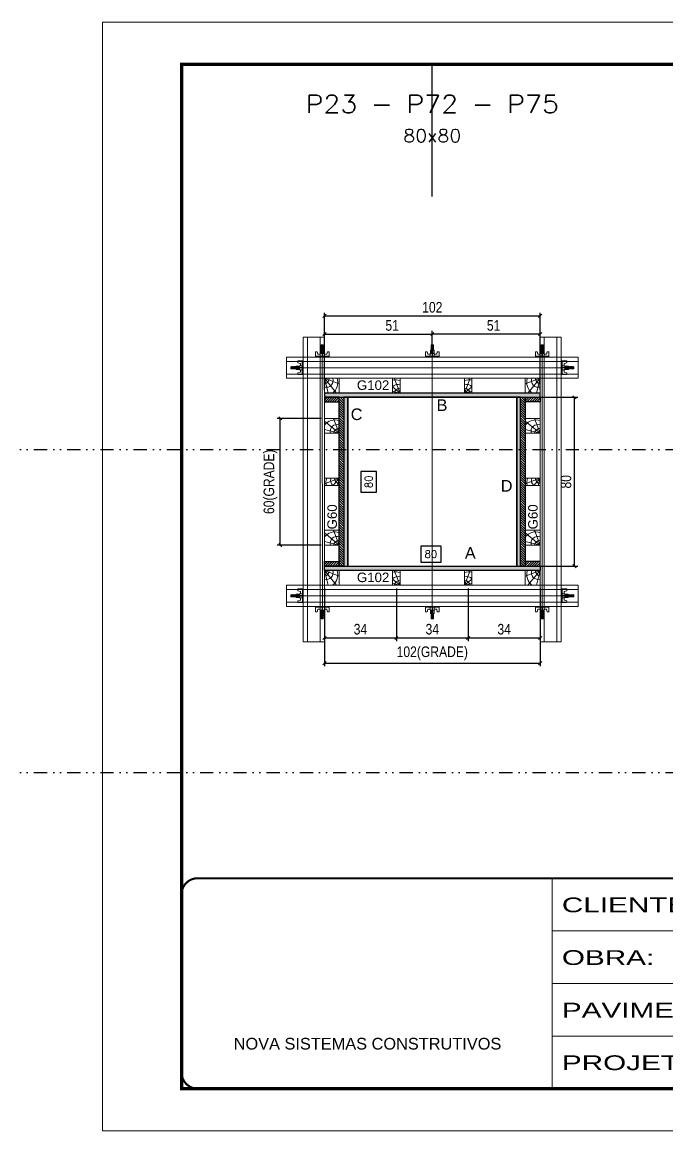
# Model space of a CAD drawing. Header units: millimetres. Extents: x 13777 to 27878, y -21631 to 6985.
# Drawn here: x 15936 to 16546, y -957 to 93 of the extents above; entities that cross this region are included whole.
import ezdxf
from ezdxf.enums import TextEntityAlignment as Align

# ---------------------------------------------------------------- set-up
doc = ezdxf.new("R2010")
doc.units = ezdxf.units.MM
for name, pattern in [('CONTINUO', [0]), ('DASHED', [0.75, 0.5, -0.25]), ('DIVIDE2', [0.625, 0.25, -0.125, 0, -0.125, 0, -0.125]), ('HIDDEN', [0.375, 0.25, -0.125])]:
    doc.linetypes.add(name, pattern=pattern)
for name, color, linetype in [('CHAPA', 1, 'Continuous'), ('COTA', 241, 'Continuous'), ('MEIO_PONT', 93, 'Continuous'), ('Nível', 160, 'Continuous'), ('Painéis', 200, 'Continuous'), ('SARRAFO', 251, 'Continuous'), ('Texto de Titulo', 7, 'Continuous'), ('Texto Qtd Sarr', 242, 'Continuous'), ('TEXTO_GERAL', 7, 'Continuous')]:
    doc.layers.add(name, color=color, linetype=linetype)
for name, color, linetype, lineweight in [('Folhas', 255, 'Continuous', 9), ('Hachura', 251, 'Continuous', 9), ('Madeira', 126, 'Continuous', 18), ('Perfil Metálico', 224, 'Continuous', 18), ('SARRAFO DE PRESSAO', 251, 'DASHED', 9), ('Texto Seção', 7, 'Continuous', 15)]:
    doc.layers.add(name, color=color, linetype=linetype, lineweight=lineweight)
doc.styles.add('ARIAL', font='arial.ttf')
doc.styles.add('COTA TECNICA 2X', font='techl___.ttf', dxfattribs={"height": 10})
doc.styles.add('ROMANS', font='romans.shx')
doc.styles.add('SANSSERIF', font='sas_____.pfb')
doc.styles.add('Tecnologia', font='')
doc.styles.get('Tecnologia').set_extended_font_data('Forgotten Futurist')
doc.dimstyles.new('SECAO PILAR', dxfattribs={"dimtxt": 10, "dimasz": 3, "dimexe": 3, "dimexo": 3, "dimgap": 3, "dimtad": 1, "dimdec": 1, "dimlfac": 0.5, "dimzin": 12, "dimdsep": 46, "dimtxsty": 'COTA TECNICA 2X', "dimblk1": 'OBLIQUE', "dimblk2": 'OBLIQUE', "dimsah": 1, "dimcen": 0.9, "dimclrd": 256, "dimclre": 256, "dimclrt": 256, "dimadec": 1, "dimazin": 3, "dimtfac": 1, "dimtdec": 1, "dimtmove": 0, "dimatfit": 3, "dimfxl": 1, "dimtolj": 1, "dimtzin": 12, "dimarcsym": 0})
doc.dimstyles.new('SECÇÃO 2', dxfattribs={"dimtxt": 7, "dimasz": 6, "dimexe": 0.18, "dimexo": 2, "dimgap": -4, "dimtad": 3, "dimdec": 1, "dimlfac": 0.5, "dimzin": 12, "dimdsep": 46, "dimtxsty": 'ROMANS', "dimblk": 'ARCHTICK', "dimcen": 0.09, "dimse1": 1, "dimse2": 1, "dimsd1": 1, "dimsd2": 1, "dimclrd": 180, "dimclre": 5, "dimclrt": 1, "dimadec": 0, "dimazin": 3, "dimtfac": 1, "dimtdec": 1, "dimtofl": 0, "dimtmove": 0, "dimatfit": 3, "dimldrblk": 'ARCHTICK', "dimfxl": 1, "dimtolj": 1, "dimtzin": 0, "dimarcsym": 0})

# ---------------------------------------------------------------- blocks, each defined once
blk = doc.blocks.new('9999999999')
at = {"color": 30, "linetype": 'CONTINUO'}
for p, q in [((98564.6, 34230.2), (98564.6, 34429.4)), ((98564.6, 34379.6), (99584, 34379.6)), ((98564.6, 34329.8), (99488, 34329.8)), ((99584, 34329.8), (99488, 34329.8)), ((99488, 34329.8), (99488, 34230.2)), ((98564.6, 34280), (99488, 34280))]:
    blk.add_line(p, q, dxfattribs=at)
at = {"color": 30, "linetype": 'CONTINUO', "const_width": 2}
blk.add_lwpolyline([(99584, 34230.2), (99584, 34414.4, 0.414214), (99569, 34429.4), (98229, 34429.4, 0.414214), (98214, 34414.4), (98214, 34245.2, 0.414214), (98229, 34230.2), (99584, 34230.2)], format="xyb", dxfattribs=at)
at = {"layer": 'Folhas'}
blk.add_lwpolyline([(98139, 34190.2), (99624, 34190.2), (99624, 35240.2), (98139, 35240.2)], close=True, dxfattribs=at)
at = {"layer": 'Folhas', "color": 30, "const_width": 3}
blk.add_lwpolyline([(98214, 34230.2), (99584, 34230.2), (99584, 35200.2), (98214, 35200.2)], close=True, dxfattribs=at)
at = {"color": 7, "linetype": 'Continuous', "ltscale": 5, "style": 'ARIAL'}
for s, height, p in [('SKR', 15.48, (98837.7, 34393.1)), ('LEAF LOEFGREN', 15.483, (98837.7, 34343.3)), ('3° SUBSOLO', 15.48, (98837.7, 34293.5)), ('NOVA SISTEMAS CONSTRUTIVOS', 11.059, (98263.2, 34267.2)), ('PILARES', 15.48, (98837.7, 34243.7))]:
    blk.add_text(s, height=height, dxfattribs=at).set_placement(p)
at = {"layer": 'Folhas', "color": 7, "style": 'Tecnologia', "width": 1.5}
for s, p in [('CLIENTE:', (98573.7, 34397.2)), ('OBRA:', (98573.7, 34347.3)), ('PAVIMENTO:', (98573.7, 34297.5)), ('PROJETO:', (98573.7, 34247.7))]:
    blk.add_text(s, height=14, dxfattribs=at).set_placement(p)
blk = doc.blocks.new('titulo1')
at = {"layer": 'Defpoints', "color": 252, "linetype": 'HIDDEN', "ltscale": 2}
blk.add_line((0, 0), (0, 125), dxfattribs=at)
at = {"layer": 'Defpoints', "style": 'ROMANS', "oblique": 15}
blk.add_attdef('FOLHA', text='', height=10, dxfattribs=at).set_placement((0, 15.6), align=Align.MIDDLE_CENTER)
at = {"layer": 'Texto Qtd Sarr', "color": 3, "style": 'ROMANS', "oblique": 15}
for tag, height, p in [('TITULO', 17, (0, 71.4)), ('SEÇÃO', 12, (0, 41.5))]:
    blk.add_attdef(tag, text='', height=height, dxfattribs=at).set_placement(p, align=Align.MIDDLE_CENTER)
blk = doc.blocks.new('*D1613')
at = {"layer": 'COTA', "color": 180, "lineweight": -2, "transparency": 16777216}
for p, q in [((16332.5, -403), (16313.2, -403)), ((16313.2, -403), (16313.2, -418)), ((16332.5, -418), (16332.5, -403)), ((16313.2, -418), (16332.5, -418))]:
    blk.add_line(p, q, dxfattribs=at)
at = {"layer": 'Defpoints', "color": 0, "transparency": 16777216}
for p in [(16244.1, -422), (16404.1, -422), (16404.1, -422)]:
    blk.add_point(p, dxfattribs=at)
at = {"layer": 'COTA', "color": 1, "transparency": 16777216, "insert": (16322.8, -410.5), "char_height": 7, "attachment_point": 5, "style": 'ROMANS'}
blk.add_mtext('\\A1;80', dxfattribs=at)
blk = doc.blocks.new('_ArchTick')
at = {"color": 0, "linetype": 'ByBlock', "const_width": 0.15}
blk.add_lwpolyline([(-0.5, -0.5), (0.5, 0.5)], dxfattribs=at)
blk = doc.blocks.new('*D1614')
at = {"layer": 'COTA', "color": 180, "lineweight": -2, "transparency": 16777216}
for p, q in [((16271.4, -332.3), (16256.4, -332.3)), ((16256.4, -332.3), (16256.4, -351.7)), ((16271.4, -351.7), (16271.4, -332.3)), ((16256.4, -351.7), (16271.4, -351.7))]:
    blk.add_line(p, q, dxfattribs=at)
at = {"layer": 'Defpoints', "color": 0, "transparency": 16777216}
for p in [(16244.1, -262), (16275.4, -262), (16244.1, -422)]:
    blk.add_point(p, dxfattribs=at)
at = {"layer": 'COTA', "color": 1, "transparency": 16777216, "insert": (16263.9, -342), "char_height": 7, "attachment_point": 5, "rotation": 90, "style": 'ROMANS'}
blk.add_mtext('\\A1;80', dxfattribs=at)
blk = doc.blocks.new('_Oblique')
at = {"color": 0, "linetype": 'ByBlock', "lineweight": -2}
blk.add_line((-0.5, -0.5), (0.5, 0.5), dxfattribs=at)
blk = doc.blocks.new('*D1641')
at = {"layer": 'COTA', "lineweight": -2, "transparency": 16777216}
for p, q in [((16410.7, -262), (16461.7, -262)), ((16458.7, -422), (16458.7, -262)), ((16410.7, -422), (16461.7, -422))]:
    blk.add_line(p, q, dxfattribs=at)
at = {"layer": 'Defpoints', "color": 0, "transparency": 16777216}
for p in [(16407.7, -262), (16458.7, -262), (16407.7, -422)]:
    blk.add_point(p, dxfattribs=at)
at = {"layer": 'COTA', "lineweight": -2, "transparency": 16777216, "xscale": 3, "yscale": 3, "zscale": 3}
for p, rotation in [((16458.7, -262), 90), ((16458.7, -422), 270)]:
    blk.add_blockref('_Oblique', p, dxfattribs=dict(at, rotation=rotation))
at = {"layer": 'COTA', "transparency": 16777216, "insert": (16450.6, -342), "char_height": 10, "attachment_point": 5, "rotation": 90, "style": 'COTA TECNICA 2X'}
blk.add_mtext('\\A1;80', dxfattribs=at)
blk = doc.blocks.new('*D1615')
at = {"layer": 'COTA', "lineweight": -2, "transparency": 16777216}
for p, q in [((16222.1, -443), (16222.1, -516.8)), ((16426.1, -443), (16426.1, -516.8)), ((16222.1, -513.8), (16426.1, -513.8))]:
    blk.add_line(p, q, dxfattribs=at)
at = {"layer": 'Defpoints', "color": 0, "transparency": 16777216}
for p in [(16222.1, -440), (16426.1, -440), (16426.1, -513.8)]:
    blk.add_point(p, dxfattribs=at)
at = {"layer": 'COTA', "lineweight": -2, "transparency": 16777216, "xscale": 3, "yscale": 3, "zscale": 3, "rotation": 180}
blk.add_blockref('_Oblique', (16222.1, -513.8), dxfattribs=at)
at = {"layer": 'COTA', "lineweight": -2, "transparency": 16777216, "xscale": 3, "yscale": 3, "zscale": 3}
blk.add_blockref('_Oblique', (16426.1, -513.8), dxfattribs=at)
at = {"layer": 'COTA', "transparency": 16777216, "insert": (16324.1, -504.5), "char_height": 10, "attachment_point": 5, "style": 'COTA TECNICA 2X'}
blk.add_mtext('\\A1;102(GRADE)', dxfattribs=at)
blk = doc.blocks.new('*D1616')
at = {"layer": 'COTA', "lineweight": -2, "transparency": 16777216}
for p, q in [((16358.1, -443), (16358.1, -492.9)), ((16426.1, -443), (16426.1, -492.9)), ((16358.1, -489.9), (16426.1, -489.9))]:
    blk.add_line(p, q, dxfattribs=at)
at = {"layer": 'Defpoints', "color": 0, "transparency": 16777216}
for p in [(16358.1, -440), (16426.1, -440), (16426.1, -489.9)]:
    blk.add_point(p, dxfattribs=at)
at = {"layer": 'COTA', "lineweight": -2, "transparency": 16777216, "xscale": 3, "yscale": 3, "zscale": 3, "rotation": 180}
blk.add_blockref('_Oblique', (16358.1, -489.9), dxfattribs=at)
at = {"layer": 'COTA', "lineweight": -2, "transparency": 16777216, "xscale": 3, "yscale": 3, "zscale": 3}
blk.add_blockref('_Oblique', (16426.1, -489.9), dxfattribs=at)
at = {"layer": 'COTA', "transparency": 16777216, "insert": (16392.1, -481.7), "char_height": 10, "attachment_point": 5, "style": 'COTA TECNICA 2X'}
blk.add_mtext('\\A1;34', dxfattribs=at)
blk = doc.blocks.new('*D1617')
at = {"layer": 'COTA', "lineweight": -2, "transparency": 16777216}
for p, q in [((16222.1, -443), (16222.1, -492.9)), ((16290.1, -443), (16290.1, -492.9)), ((16222.1, -489.9), (16290.1, -489.9))]:
    blk.add_line(p, q, dxfattribs=at)
at = {"layer": 'Defpoints', "color": 0, "transparency": 16777216}
for p in [(16222.1, -440), (16290.1, -440), (16290.1, -489.9)]:
    blk.add_point(p, dxfattribs=at)
at = {"layer": 'COTA', "lineweight": -2, "transparency": 16777216, "xscale": 3, "yscale": 3, "zscale": 3, "rotation": 180}
blk.add_blockref('_Oblique', (16222.1, -489.9), dxfattribs=at)
at = {"layer": 'COTA', "lineweight": -2, "transparency": 16777216, "xscale": 3, "yscale": 3, "zscale": 3}
blk.add_blockref('_Oblique', (16290.1, -489.9), dxfattribs=at)
at = {"layer": 'COTA', "transparency": 16777216, "insert": (16256.1, -481.7), "char_height": 10, "attachment_point": 5, "style": 'COTA TECNICA 2X'}
blk.add_mtext('\\A1;34', dxfattribs=at)
blk = doc.blocks.new('*D1618')
at = {"layer": 'COTA', "lineweight": -2, "transparency": 16777216}
for p, q in [((16290.1, -443), (16290.1, -492.9)), ((16358.1, -443), (16358.1, -492.9)), ((16290.1, -489.9), (16358.1, -489.9))]:
    blk.add_line(p, q, dxfattribs=at)
at = {"layer": 'Defpoints', "color": 0, "transparency": 16777216}
for p in [(16290.1, -440), (16358.1, -440), (16358.1, -489.9)]:
    blk.add_point(p, dxfattribs=at)
at = {"layer": 'COTA', "lineweight": -2, "transparency": 16777216, "xscale": 3, "yscale": 3, "zscale": 3, "rotation": 180}
blk.add_blockref('_Oblique', (16290.1, -489.9), dxfattribs=at)
at = {"layer": 'COTA', "lineweight": -2, "transparency": 16777216, "xscale": 3, "yscale": 3, "zscale": 3}
blk.add_blockref('_Oblique', (16358.1, -489.9), dxfattribs=at)
at = {"layer": 'COTA', "transparency": 16777216, "insert": (16324.1, -481.7), "char_height": 10, "attachment_point": 5, "style": 'COTA TECNICA 2X'}
blk.add_mtext('\\A1;34', dxfattribs=at)
blk = doc.blocks.new('*D1619')
at = {"layer": 'COTA', "lineweight": -2, "transparency": 16777216}
for p, q in [((16222.1, -255), (16222.1, -181.9)), ((16222.1, -184.9), (16426.1, -184.9)), ((16426.1, -255), (16426.1, -181.9))]:
    blk.add_line(p, q, dxfattribs=at)
at = {"layer": 'Defpoints', "color": 0, "transparency": 16777216}
for p in [(16426.1, -184.9), (16222.1, -258), (16426.1, -258)]:
    blk.add_point(p, dxfattribs=at)
at = {"layer": 'COTA', "lineweight": -2, "transparency": 16777216, "xscale": 3, "yscale": 3, "zscale": 3, "rotation": 180}
blk.add_blockref('_Oblique', (16222.1, -184.9), dxfattribs=at)
at = {"layer": 'COTA', "lineweight": -2, "transparency": 16777216, "xscale": 3, "yscale": 3, "zscale": 3}
blk.add_blockref('_Oblique', (16426.1, -184.9), dxfattribs=at)
at = {"layer": 'COTA', "transparency": 16777216, "insert": (16324.1, -176.8), "char_height": 10, "attachment_point": 5, "style": 'COTA TECNICA 2X'}
blk.add_mtext('\\A1;102', dxfattribs=at)
blk = doc.blocks.new('*D1620')
at = {"layer": 'COTA', "lineweight": -2, "transparency": 16777216}
for p, q in [((16222.1, -221), (16222.1, -199.1)), ((16324.1, -221), (16324.1, -199.1)), ((16222.1, -202.1), (16324.1, -202.1))]:
    blk.add_line(p, q, dxfattribs=at)
at = {"layer": 'Defpoints', "color": 0, "transparency": 16777216}
for p in [(16324.1, -202.1), (16222.1, -224), (16324.1, -224)]:
    blk.add_point(p, dxfattribs=at)
at = {"layer": 'COTA', "lineweight": -2, "transparency": 16777216, "xscale": 3, "yscale": 3, "zscale": 3, "rotation": 180}
blk.add_blockref('_Oblique', (16222.1, -202.1), dxfattribs=at)
at = {"layer": 'COTA', "lineweight": -2, "transparency": 16777216, "xscale": 3, "yscale": 3, "zscale": 3}
blk.add_blockref('_Oblique', (16324.1, -202.1), dxfattribs=at)
at = {"layer": 'COTA', "transparency": 16777216, "insert": (16286.1, -194), "char_height": 10, "attachment_point": 5, "style": 'COTA TECNICA 2X'}
blk.add_mtext('\\A1;51', dxfattribs=at)
blk = doc.blocks.new('*D1621')
at = {"layer": 'COTA', "lineweight": -2, "transparency": 16777216}
for p, q in [((16324.1, -221), (16324.1, -199.1)), ((16426.1, -221), (16426.1, -199.1)), ((16426.1, -202.1), (16324.1, -202.1))]:
    blk.add_line(p, q, dxfattribs=at)
at = {"layer": 'Defpoints', "color": 0, "transparency": 16777216}
for p in [(16324.1, -202.1), (16324.1, -224), (16426.1, -224)]:
    blk.add_point(p, dxfattribs=at)
at = {"layer": 'COTA', "lineweight": -2, "transparency": 16777216, "xscale": 3, "yscale": 3, "zscale": 3, "rotation": 180}
blk.add_blockref('_Oblique', (16324.1, -202.1), dxfattribs=at)
at = {"layer": 'COTA', "lineweight": -2, "transparency": 16777216, "xscale": 3, "yscale": 3, "zscale": 3}
blk.add_blockref('_Oblique', (16426.1, -202.1), dxfattribs=at)
at = {"layer": 'COTA', "transparency": 16777216, "insert": (16382.1, -194), "char_height": 10, "attachment_point": 5, "style": 'COTA TECNICA 2X'}
blk.add_mtext('\\A1;51', dxfattribs=at)
blk = doc.blocks.new('C')
at = {"layer": 'Hachura', "color": 0}
for p, q in [((0, 3.22), (0, -3.22)), ((0.45, 3.22), (0, 3.22)), ((0.46, 3.16), (0, 3.16)), ((0.46, 3.05), (0, 3.05)), ((0.46, 2.88), (0, 2.88)), ((0, 2.75), (0, -1.16)), ((0.46, 2.65), (0, 2.65)), ((0.46, 2.23), (0, 2.23)), ((0.46, 1.51), (0, 1.51)), ((0.39, 0.49), (0.17, 0.49)), ((0.45, -3.23), (0.45, 3.22)), ((0.45, 3.22), (2.58, 3.22)), ((1.74, 0.97), (0.45, 0.97)), ((1.45, 0.1), (0.45, 0.1)), ((1.35, 1.94), (1.35, 0.96)), ((2.58, 2.39), (1.47, 2.09)), ((1.74, -0.97), (1.74, 0.97)), ((1.74, 0.97), (1.74, 0.84)), ((1.74, 0.97), (1.74, 0.84)), ((1.74, 0.84), (3.35, 0.84)), ((3.35, 0.45), (1.74, 0.45)), ((2.58, 3.22), (2.58, 2.39)), ((3.32, 0.84), (3.32, -0.84)), ((3.35, 0.84), (3.35, -0.84)), ((3.68, 0.45), (3.35, 0.45)), ((3.84, -0.52), (3.35, 0.45)), ((3.35, 0.06), (3.67, -0.57)), ((3.68, 0.45), (4.16, -0.52)), ((3.72, 0.5), (4.25, -0.57)), ((4.37, -0.55), (3.83, 0.53)), ((4.15, 0.45), (3.93, 0.45)), ((4.42, -0.52), (3.93, 0.45)), ((4.15, 0.45), (4.26, 0.45)), ((4.26, 0.45), (4.74, -0.52)), ((4.3, 0.5), (4.83, -0.57)), ((4.95, -0.55), (4.41, 0.53)), ((4.51, 0.45), (4.84, 0.45)), ((5, -0.52), (4.51, 0.45)), ((4.84, 0.45), (5.32, -0.52)), ((4.88, 0.5), (5.41, -0.57)), ((5.53, -0.55), (4.99, 0.53)), ((5.58, -0.52), (5.09, 0.45)), ((5.42, 0.45), (5.09, 0.45)), ((5.58, -0.52), (5.09, 0.45)), ((5.42, 0.45), (5.74, -0.19)), ((5.46, 0.5), (5.74, -0.07)), ((5.74, 0.19), (5.57, 0.53)), ((5.74, 0.32), (5.68, 0.45)), ((5.68, 0.45), (5.74, 0.45)), ((5.74, 0.45), (5.9, 0.29)), ((5.74, 0.45), (5.74, -0.52)), ((5.9, -0.36), (5.9, 0.29)), ((0.45, 0), (0, 0)), ((0.46, -1.52), (0, -1.52)), ((0.46, -2.23), (0, -2.23)), ((0.46, -2.65), (0, -2.65)), ((0.46, -2.88), (0, -2.88)), ((0.46, -3.05), (0, -3.05)), ((0.46, -3.16), (0, -3.16)), ((0, -3.22), (2.57, -3.22)), ((0.08, -0.48), (0.29, -0.48)), ((0.29, -0.48), (0.4, -0.48)), ((0.45, 0), (0.45, -0.97)), ((0.45, -0.16), (1.45, -0.16)), ((0.45, -0.65), (0.45, -0.32)), ((0.45, -3.23), (0.45, -0.65)), ((0.45, -0.97), (1.74, -0.97)), ((1.35, -1.94), (1.35, -0.97)), ((2.58, -2.39), (1.47, -2.1)), ((3.35, -0.32), (1.74, -0.32)), ((3.35, -0.84), (1.74, -0.84)), ((2.58, -3.23), (2.58, -2.39)), ((3.35, -0.07), (3.58, -0.52)), ((3.35, -0.52), (3.58, -0.52)), ((3.84, -0.52), (4.16, -0.52)), ((4.42, -0.52), (4.74, -0.52)), ((4.63, -0.52), (4.74, -0.52)), ((5, -0.52), (5.32, -0.52)), ((5.58, -0.52), (5.74, -0.52)), ((5.74, -0.52), (5.9, -0.36)), ((5.74, -0.52), (5.74, -0.52))]:
    blk.add_line(p, q, dxfattribs=at)
for centre, radius, start, end in [((1.52, 1.94), 0.161, 104.7436, 180), ((1.44, -0.03), 0.129, 272.695, 87.305), ((3.81, 0.39), 0.143, 25.5688, 154.4312), ((4.39, 0.39), 0.143, 25.5688, 154.4312), ((4.97, 0.39), 0.143, 25.5688, 154.4312), ((5.55, 0.39), 0.143, 25.5688, 154.4312), ((0.17, -0.37), 0.174, 221.744, 317.8592), ((1.52, -1.94), 0.161, 180, 255.2564), ((3.71, -0.4), 0.174, 222.1408, 318.256), ((4.29, -0.4), 0.174, 222.1408, 318.256), ((4.87, -0.4), 0.174, 222.1408, 318.256), ((5.45, -0.4), 0.174, 222.1408, 318.256), ((5.61, -0.4), 0.174, 317.8592, 318.256)]:
    blk.add_arc(centre, radius, start, end, dxfattribs=at)
blk = doc.blocks.new('PONTALETE')
at = {"layer": 'Madeira'}
for q in [(2.71, 7), (7, 5.76), (7, 1.74)]:
    blk.add_line((0, 0), q, dxfattribs=at)
blk.add_lwpolyline([(0, 0), (7, 0), (7, 7), (0, 7)], close=True, dxfattribs=at)
for centre, radius, start, end in [((2.04, 0.06), 6.23, 37.2818, 109.0913), ((1.09, 0.9), 3.19, 343.603, 109.9847), ((-0.21, -0.78), 3.09, 14.6322, 86.0383)]:
    blk.add_arc(centre, radius, start, end, dxfattribs=at)
blk = doc.blocks.new('MEIO PONTALETE')
at = {"layer": 'Madeira'}
for q in [(2.71, 7), (3.5, 2.88), (3.5, 0.87)]:
    blk.add_line((0, 0), q, dxfattribs=at)
blk.add_lwpolyline([(0, 0), (3.5, 0), (3.5, 7), (0, 7)], close=True, dxfattribs=at)
for centre, radius, start, end in [((2.04, 0.06), 6.23, 76.4499, 109.0913), ((1.09, 0.9), 3.19, 40.9063, 109.9847), ((-0.21, -0.78), 3.09, 14.6322, 86.0383)]:
    blk.add_arc(centre, radius, start, end, dxfattribs=at)
blk = doc.blocks.new('*D1622')
at = {"layer": 'COTA', "lineweight": -2, "transparency": 16777216}
for p, q in [((16219.1, -282), (16177.3, -282)), ((16180.3, -402), (16180.3, -282)), ((16219.1, -402), (16177.3, -402))]:
    blk.add_line(p, q, dxfattribs=at)
at = {"layer": 'Defpoints', "color": 0, "transparency": 16777216}
for p in [(16180.3, -282), (16222.1, -282), (16222.1, -402)]:
    blk.add_point(p, dxfattribs=at)
at = {"layer": 'COTA', "lineweight": -2, "transparency": 16777216, "xscale": 3, "yscale": 3, "zscale": 3}
for p, rotation in [((16180.3, -282), 90), ((16180.3, -402), 270)]:
    blk.add_blockref('_Oblique', p, dxfattribs=dict(at, rotation=rotation))
at = {"layer": 'COTA', "transparency": 16777216, "insert": (16171, -342), "char_height": 10, "attachment_point": 5, "rotation": 90, "style": 'COTA TECNICA 2X'}
blk.add_mtext('\\A1;60(GRADE)', dxfattribs=at)

msp = doc.modelspace()

# ---------------------------------------------------------------- hatches: boundary and pattern name
at = {"layer": 'Hachura'}
h = msp.add_hatch(color=256, dxfattribs=at)
h.dxf.hatch_style = 1
h.paths.add_polyline_path([(16426.07, -261.98), (16426.07, -257.98), (16222.07, -257.98), (16222.07, -261.98)])
h = msp.add_hatch(color=256, dxfattribs=at)
h.dxf.hatch_style = 1
h.paths.add_polyline_path([(16426.07, -261.98), (16426.07, -257.98), (16222.07, -257.98), (16222.07, -261.98)])
h = msp.add_hatch(dxfattribs=at)
h.set_pattern_fill('ANSI31', color=256, scale=0.5, angle=180, style=0)
h.set_pattern_definition([(225, (7098.1182, -23191.3918), (1.12253202, -1.12253202), [])])
h.paths.add_polyline_path([(16236.07, -261.98), (16236.07, -266.38), (16222.07, -266.38), (16222.07, -261.98)])
h = msp.add_hatch(dxfattribs=at)
h.set_pattern_fill('ANSI31', color=256, scale=0.5, angle=90, style=0)
h.set_pattern_definition([(135, (-6543.738, 9090.9682), (-1.12253202, -1.12253202), [])])
h.paths.add_polyline_path([(16240.47, -261.98), (16236.07, -261.98), (16236.07, -421.98), (16240.47, -421.98)])
h = msp.add_hatch(color=256, dxfattribs=at)
h.dxf.hatch_style = 1
h.paths.add_polyline_path([(16240.47, -421.98), (16244.07, -421.98), (16244.07, -261.98), (16240.47, -261.98)])
h = msp.add_hatch(color=256, dxfattribs=at)
h.dxf.hatch_style = 1
h.paths.add_polyline_path([(16240.47, -421.98), (16244.07, -421.98), (16244.07, -261.98), (16240.47, -261.98)])
h = msp.add_hatch(color=256, dxfattribs=at)
h.dxf.hatch_style = 1
h.paths.add_polyline_path([(16404.07, -421.98), (16407.67, -421.98), (16407.67, -261.98), (16404.07, -261.98)])
h = msp.add_hatch(color=256, dxfattribs=at)
h.dxf.hatch_style = 1
h.paths.add_polyline_path([(16404.07, -421.98), (16407.67, -421.98), (16407.67, -261.98), (16404.07, -261.98)])
h = msp.add_hatch(dxfattribs=at)
h.set_pattern_fill('ANSI31', color=256, scale=0.5, angle=90, style=0)
h.set_pattern_definition([(135, (-6372.138, 9090.9682), (-1.12253202, -1.12253202), [])])
h.paths.add_polyline_path([(16412.07, -261.98), (16407.67, -261.98), (16407.67, -421.98), (16412.07, -421.98)])
h = msp.add_hatch(dxfattribs=at)
h.set_pattern_fill('ANSI31', color=256, scale=0.5, angle=180, style=0)
h.set_pattern_definition([(225, (6923.1182, -23191.3918), (1.12253202, -1.12253202), [])])
h.paths.add_polyline_path([(16412.07, -261.98), (16412.07, -266.38), (16426.07, -266.38), (16426.07, -261.98)])
h = msp.add_hatch(dxfattribs=at)
h.set_pattern_fill('ANSI31', color=256, scale=0.5, angle=180, style=0)
h.set_pattern_definition([(225, (7098.1182, -23313.3918), (1.12253202, -1.12253202), [])])
h.paths.add_polyline_path([(16236.07, -421.98), (16236.07, -417.58), (16222.07, -417.58), (16222.07, -421.98)])
h = msp.add_hatch(dxfattribs=at)
h.set_pattern_fill('ANSI31', color=256, scale=0.5, angle=180, style=0)
h.set_pattern_definition([(225, (6923.1182, -23313.3918), (1.12253202, -1.12253202), [])])
h.paths.add_polyline_path([(16412.07, -421.98), (16412.07, -417.58), (16426.07, -417.58), (16426.07, -421.98)])
h = msp.add_hatch(color=256, dxfattribs=at)
h.dxf.hatch_style = 1
h.paths.add_polyline_path([(16426.07, -421.98), (16426.07, -425.98), (16222.07, -425.98), (16222.07, -421.98)])
h = msp.add_hatch(color=256, dxfattribs=at)
h.dxf.hatch_style = 1
h.paths.add_polyline_path([(16426.07, -421.98), (16426.07, -425.98), (16222.07, -425.98), (16222.07, -421.98)])

# ---------------------------------------------------------------- linework, layer by layer
at = {"layer": 'CHAPA'}
for points in [[(16426.07, -261.98), (16426.07, -257.98), (16222.07, -257.98), (16222.07, -261.98)], [(16426.07, -261.98), (16426.07, -257.98), (16222.07, -257.98), (16222.07, -261.98)], [(16240.47, -421.98), (16244.07, -421.98), (16244.07, -261.98), (16240.47, -261.98)], [(16240.47, -421.98), (16244.07, -421.98), (16244.07, -261.98), (16240.47, -261.98)], [(16404.07, -421.98), (16407.67, -421.98), (16407.67, -261.98), (16404.07, -261.98)], [(16404.07, -421.98), (16407.67, -421.98), (16407.67, -261.98), (16404.07, -261.98)], [(16426.07, -421.98), (16426.07, -425.98), (16222.07, -425.98), (16222.07, -421.98)], [(16426.07, -421.98), (16426.07, -425.98), (16222.07, -425.98), (16222.07, -421.98)]]:
    msp.add_lwpolyline(points, close=True, dxfattribs=at)
at = {"layer": 'Hachura'}
for p, q in [((16220.07, -470.78), (16220.06, -216.98)), ((16324.07, -470.78), (16324.08, -216.98)), ((16428.07, -470.78), (16428.08, -216.98)), ((16191.23, -234.05), (16457.91, -234.04)), ((16191.27, -449.98), (16457.87, -449.96))]:
    msp.add_line(p, q, dxfattribs=at)
at = {"layer": 'Madeira'}
for points in [[(16426.07, -257.98), (16426.07, -243.98), (16222.07, -243.98), (16222.07, -257.98)], [(16236.07, -401.98), (16222.07, -401.98), (16222.07, -281.99), (16236.07, -281.99)], [(16426.07, -401.98), (16412.07, -401.98), (16412.07, -281.99), (16426.07, -281.99)], [(16426.07, -425.98), (16426.07, -439.98), (16222.07, -439.98), (16222.07, -425.98)]]:
    msp.add_lwpolyline(points, close=True, dxfattribs=at)
at = {"layer": 'Nível', "color": 4, "linetype": 'DIVIDE2', "ltscale": 50}
for p, q in [((13777.11, -311.44), (21531.15, -311.44)), ((13777.11, -617.44), (21531.15, -617.44))]:
    msp.add_line(p, q, dxfattribs=at)
at = {"layer": 'Painéis'}
msp.add_lwpolyline([(16244.07, -261.98), (16244.07, -421.98), (16404.07, -421.98), (16404.07, -261.98)], close=True, dxfattribs=at)
at = {"layer": 'Perfil Metálico'}
for p, q in [((16206.08, -204.96), (16206.08, -493.47)), ((16218.08, -204.96), (16218.08, -493.47)), ((16430.06, -204.96), (16430.06, -493.47)), ((16442.06, -204.96), (16442.06, -493.47))]:
    msp.add_line(p, q, dxfattribs=at)
for points in [[(16222.02, -204.96), (16202.02, -204.96), (16202.08, -493.47), (16222.08, -493.47)], [(16426.12, -204.96), (16446.12, -204.96), (16446.06, -493.47), (16426.06, -493.47)], [(16462.07, -223.98), (16462.07, -243.98), (16186.07, -243.98), (16186.07, -223.98)], [(16186.07, -239.98), (16186.07, -227.98), (16462.07, -227.98), (16462.07, -239.98)], [(16462.07, -459.98), (16462.07, -439.98), (16186.07, -439.98), (16186.07, -459.98)], [(16186.07, -443.98), (16186.07, -455.98), (16462.07, -455.98), (16462.07, -443.98)]]:
    msp.add_lwpolyline(points, close=True, dxfattribs=at)
at = {"layer": 'SARRAFO'}
for points in [[(16222.07, -266.38), (16236.07, -266.38), (16236.07, -261.98), (16222.07, -261.98)], [(16236.07, -421.98), (16236.07, -261.98), (16240.47, -261.98), (16240.47, -421.98)], [(16407.67, -421.98), (16407.67, -261.98), (16412.07, -261.98), (16412.07, -421.98)], [(16426.07, -266.38), (16412.07, -266.38), (16412.07, -261.98), (16426.07, -261.98)], [(16222.07, -417.58), (16236.07, -417.58), (16236.07, -421.98), (16222.07, -421.98)], [(16426.07, -417.58), (16412.07, -417.58), (16412.07, -421.98), (16426.07, -421.98)]]:
    msp.add_lwpolyline(points, close=True, dxfattribs=at)

# ---------------------------------------------------------------- block references
at = {"layer": 'Hachura', "linetype": 'Continuous', "yscale": 2, "zscale": 2}
for p, xscale, rotation in [((16220.07, -223.98), -2, 270), ((16324.07, -223.98), 2, 90), ((16428.07, -223.98), 2, 90), ((16202.03, -234.05), 2, 180), ((16446.11, -234.05), -2, 180), ((16220.07, -459.98), 2, 269.9999999999999), ((16324.07, -459.98), -2, 90), ((16428.07, -459.98), -2, 90)]:
    msp.add_blockref('C', p, dxfattribs=dict(at, xscale=xscale, rotation=rotation))
for p, xscale in [((16202.07, -449.98), -2), ((16446.07, -449.98), 2)]:
    msp.add_blockref('C', p, dxfattribs=dict(at, xscale=xscale))
at = {"layer": 'MEIO_PONT'}
for name, p, xscale, yscale, zscale, rotation in [('PONTALETE', (16222.07, -243.98), 2, 2, 2, 269.9999999999999), ('PONTALETE', (16426.07, -243.98), -2, 2, 2, 90), ('MEIO PONTALETE', (16236.07, -338.48), -1.999999997962732, 1.999999997962732, 1.999999997962732, 90), ('MEIO PONTALETE', (16426.07, -338.48), -1.999999997962732, 1.999999997962732, 1.999999997962732, 90), ('PONTALETE', (16222.07, -425.98), 2, 2, 2, 269.9999999999999), ('PONTALETE', (16426.07, -425.98), -2, 2, 2, 90)]:
    msp.add_blockref(name, p, dxfattribs=dict(at, xscale=xscale, yscale=yscale, zscale=zscale, rotation=rotation))
for name, p, xscale, yscale, zscale in [('MEIO PONTALETE', (16293.57, -257.98), -1.999999997962732, 1.999999997962732, 1.999999997962732), ('MEIO PONTALETE', (16354.57, -257.98), 1.999999997962732, 1.999999997962732, 1.999999997962732), ('PONTALETE', (16236.07, -295.99), -2, 2, 2), ('PONTALETE', (16426.07, -295.99), -2, 2, 2), ('PONTALETE', (16236.07, -401.98), -2, 2, 2), ('PONTALETE', (16426.07, -401.98), -2, 2, 2), ('MEIO PONTALETE', (16293.57, -439.98), -1.999999997962732, 1.999999997962732, 1.999999997962732), ('MEIO PONTALETE', (16354.57, -439.98), 1.999999997962732, 1.999999997962732, 1.999999997962732)]:
    msp.add_blockref(name, p, dxfattribs=dict(at, xscale=xscale, yscale=yscale, zscale=zscale))
at = {"layer": 'SARRAFO DE PRESSAO', "color": 6, "linetype": 'ByBlock'}
msp.add_blockref('9999999999', (-82127.01, -35146.93), dxfattribs=at)
at = {"layer": 'Texto Seção'}
ref = msp.add_blockref('titulo1', (16324.07, -71.72), dxfattribs=at)
ref.add_attrib('TITULO', 'P23 - P72 - P75', dxfattribs={"layer": 'Texto de Titulo', "color": 7, "height": 17, "style": 'ROMANS', "width": 1.1}).set_placement((16324.07, 15.78), align=Align.MIDDLE_CENTER)
ref.add_attrib('SEÇÃO', '80x80', dxfattribs={"layer": 'Texto de Titulo', "color": 7, "height": 12, "style": 'ROMANS', "width": 1.1}).set_placement((16324.07, -14.22), align=Align.MIDDLE_CENTER)

# ---------------------------------------------------------------- texts
at = {"layer": 'TEXTO_GERAL', "color": 0, "linetype": 'Continuous', "style": 'SANSSERIF'}
for p in [(16252.72, -250.53), (16252.72, -432.53)]:
    msp.add_text('G102', height=9, dxfattribs=at).set_placement(p, align=Align.MIDDLE_LEFT)
at = {"layer": 'TEXTO_GERAL', "style": 'ARIAL'}
for s, p in [('C', (16252.46, -278.08)), ('B', (16333.33, -269.43)), ('D', (16394.41, -345.88)), ('A', (16360.04, -409.4))]:
    msp.add_text(s, height=11, dxfattribs=at).set_placement(p, align=Align.MIDDLE_CENTER)
at = {"layer": 'TEXTO_GERAL', "color": 0, "linetype": 'Continuous', "char_height": 9, "width": 285.3299, "attachment_point": 7, "rotation": 90, "style": 'SANSSERIF'}
for insert in [(16233.93, -387.13), (16423.93, -387.13)]:
    msp.add_mtext('G60', dxfattribs=dict(at, insert=insert))

# ---------------------------------------------------------------- dimensions: what is measured, and where the dimension line sits
at = {"layer": 'COTA'}
for base, p1, p2, picture, middle in [((16426.07, -184.88), (16222.07, -257.98), (16426.07, -257.98), '*D1619', (16324.07, -176.78)), ((16290.07, -489.92), (16222.07, -439.98), (16290.07, -439.98), '*D1617', (16256.07, -481.7)), ((16358.07, -489.92), (16290.07, -439.98), (16358.07, -439.98), '*D1618', (16324.07, -481.7)), ((16426.07, -489.92), (16358.07, -439.98), (16426.07, -439.98), '*D1616', (16392.07, -481.7))]:
    dim = msp.add_linear_dim(base=base, p1=p1, p2=p2, dimstyle='SECAO PILAR', dxfattribs=at)
    dim.commit()
    dim.dimension.update_dxf_attribs({"geometry": picture, "text_midpoint": middle})
for base, p1, p2, dimstyle, picture, middle in [((16324.07, -202.08), (16222.07, -223.98), (16324.07, -223.98), 'SECAO PILAR', '*D1620', (16286.07, -202.08)), ((16404.07, -421.98), (16244.07, -421.98), (16404.07, -421.98), 'SECÇÃO 2', '*D1613', (16322.83, -421.98))]:
    dim = msp.add_linear_dim(base=base, p1=p1, p2=p2, dimstyle=dimstyle, dxfattribs=at)
    dim.commit()
    dim.dimension.update_dxf_attribs({"geometry": picture, "text_midpoint": middle, "dimtype": 160})
for base, p1, p2, angle, dimstyle, picture, middle in [((16324.07, -202.08), (16426.07, -223.98), (16324.07, -223.98), 180, 'SECAO PILAR', '*D1621', (16382.07, -202.08)), ((16275.36, -261.98), (16244.07, -421.98), (16244.07, -261.98), 90, 'SECÇÃO 2', '*D1614', (16275.36, -341.98))]:
    dim = msp.add_linear_dim(base=base, p1=p1, p2=p2, angle=angle, dimstyle=dimstyle, dxfattribs=at)
    dim.commit()
    dim.dimension.update_dxf_attribs({"geometry": picture, "text_midpoint": middle, "dimtype": 160})
dim = msp.add_linear_dim(base=(16458.71, -261.98), p1=(16407.67, -421.98), p2=(16407.67, -261.98), angle=90, dimstyle='SECAO PILAR', dxfattribs=at)
dim.commit()
dim.dimension.update_dxf_attribs({"geometry": '*D1641', "text_midpoint": (16450.58, -341.98)})
dim = msp.add_linear_dim(base=(16180.26, -281.99), p1=(16222.07, -401.98), p2=(16222.07, -281.99), angle=90, text='<>(GRADE)', dimstyle='SECAO PILAR', dxfattribs=at)
dim.commit()
dim.dimension.update_dxf_attribs({"geometry": '*D1622', "text_midpoint": (16171.04, -341.98)})
dim = msp.add_linear_dim(base=(16426.07, -513.76), p1=(16222.07, -439.98), p2=(16426.07, -439.98), text='<>(GRADE)', dimstyle='SECAO PILAR', dxfattribs=at)
dim.commit()
dim.dimension.update_dxf_attribs({"geometry": '*D1615', "text_midpoint": (16324.07, -504.54)})

doc.saveas('drawing.dxf')
